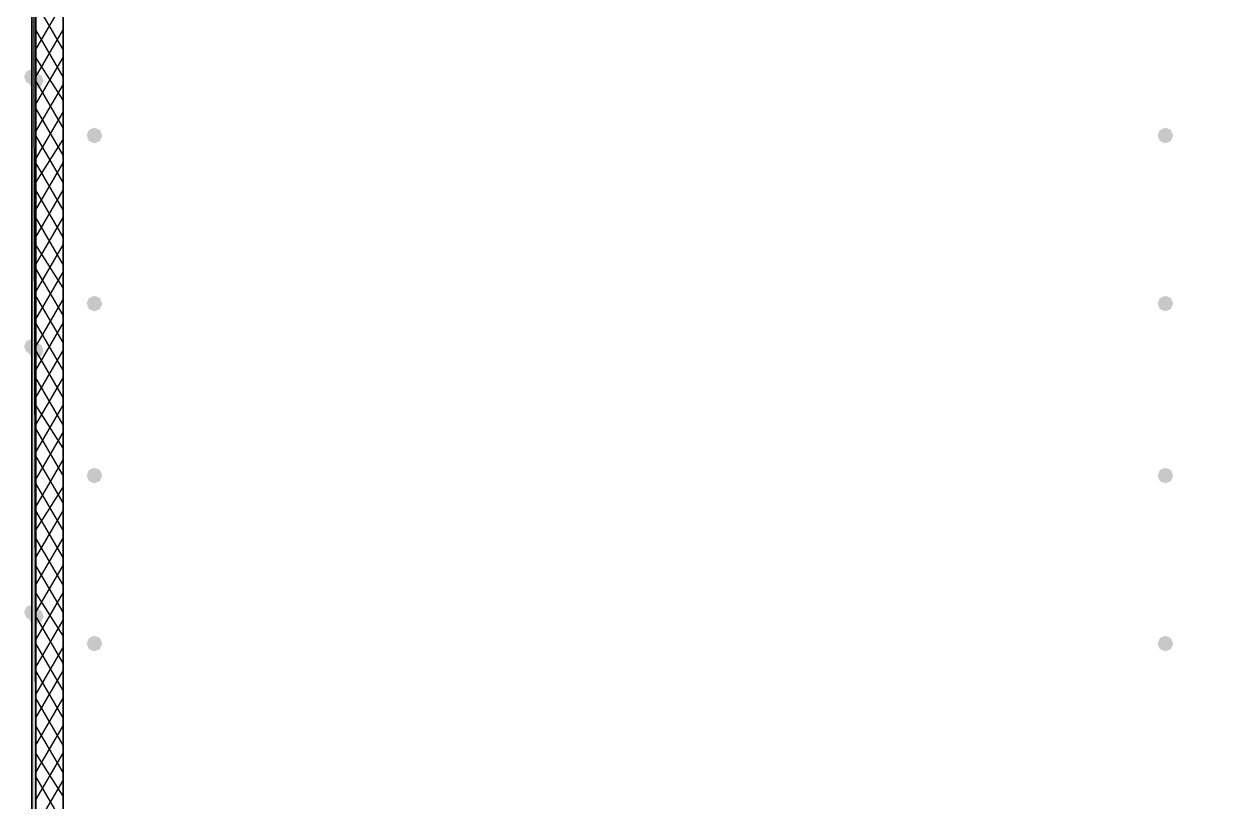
# Model space of a CAD drawing. Header units: millimetres. Extents: x 0 to 420, y 0 to 297.
# Drawn here: x 104.06 to 117.12, y 187.94 to 196.36 of the extents above; entities that cross this region are included whole.
import ezdxf

# ---------------------------------------------------------------- set-up
doc = ezdxf.new("R2010")
doc.units = ezdxf.units.MM
doc.layers.get('0').update_dxf_attribs({"linetype": 'CONTINUOUS'})

msp = doc.modelspace()

# ---------------------------------------------------------------- hatches: boundary and pattern name
at = {"true_color": 0x000007}
h = msp.add_hatch(color=0, dxfattribs=at)
h.paths.add_polyline_path([(104.182333, 204.427667), (104.14, 204.427667), (104.182333, 187.071)], flags=0)
h.paths.add_polyline_path([(104.14, 204.427667), (104.182333, 187.071), (104.14, 187.071)], flags=0)
at = {"true_color": 0x0000fe}
for points in [[(104.224667, 195.791667), (104.199796, 195.731871), (104.14, 195.707), (104.080204, 195.731871), (104.055333, 195.791667), (104.080204, 195.851462), (104.14, 195.876333), (104.199796, 195.851463)], [(104.267, 195.749333), (104.242129, 195.689537), (104.182333, 195.664667), (104.122538, 195.689537), (104.097667, 195.749333), (104.122537, 195.809129), (104.182333, 195.834), (104.242129, 195.809129)], [(104.224667, 192.870667), (104.199796, 192.810871), (104.14, 192.786), (104.080204, 192.810871), (104.055333, 192.870667), (104.080204, 192.930462), (104.14, 192.955333), (104.199796, 192.930463)], [(104.267, 192.828333), (104.242129, 192.768537), (104.182333, 192.743667), (104.122538, 192.768537), (104.097667, 192.828333), (104.122537, 192.888129), (104.182333, 192.913), (104.242129, 192.888129)], [(104.224667, 189.992), (104.199796, 189.932204), (104.14, 189.907333), (104.080204, 189.932204), (104.055333, 189.992), (104.080204, 190.051796), (104.14, 190.076667), (104.199796, 190.051796)], [(104.267, 189.949667), (104.242129, 189.889871), (104.182333, 189.865), (104.122538, 189.889871), (104.097667, 189.949667), (104.122537, 190.009462), (104.182333, 190.034333), (104.242129, 190.009463)]]:
    msp.add_hatch(color=0, dxfattribs=at).paths.add_polyline_path(points, flags=0)
at = {"true_color": 0x000007}
for points in [[(104.902, 195.156667), (104.877129, 195.096871), (104.817333, 195.072), (104.757538, 195.096871), (104.732667, 195.156667), (104.757537, 195.216462), (104.817333, 195.241333), (104.877129, 195.216463)], [(116.501333, 195.156667), (116.476463, 195.096871), (116.416667, 195.072), (116.356871, 195.096871), (116.332, 195.156667), (116.356871, 195.216462), (116.416667, 195.241333), (116.476462, 195.216463)], [(104.902, 193.336333), (104.877129, 193.276537), (104.817333, 193.251667), (104.757538, 193.276537), (104.732667, 193.336333), (104.757537, 193.396129), (104.817333, 193.421), (104.877129, 193.396129)], [(116.501333, 193.336333), (116.476463, 193.276537), (116.416667, 193.251667), (116.356871, 193.276537), (116.332, 193.336333), (116.356871, 193.396129), (116.416667, 193.421), (116.476462, 193.396129)], [(104.902, 191.473667), (104.877129, 191.413871), (104.817333, 191.389), (104.757538, 191.413871), (104.732667, 191.473667), (104.757537, 191.533462), (104.817333, 191.558333), (104.877129, 191.533463)], [(116.501333, 191.473667), (116.476463, 191.413871), (116.416667, 191.389), (116.356871, 191.413871), (116.332, 191.473667), (116.356871, 191.533462), (116.416667, 191.558333), (116.476462, 191.533463)], [(104.902, 189.653333), (104.877129, 189.593537), (104.817333, 189.568667), (104.757538, 189.593537), (104.732667, 189.653333), (104.757537, 189.713129), (104.817333, 189.738), (104.877129, 189.713129)], [(116.501333, 189.653333), (116.476463, 189.593537), (116.416667, 189.568667), (116.356871, 189.593537), (116.332, 189.653333), (116.356871, 189.713129), (116.416667, 189.738), (116.476462, 189.713129)]]:
    msp.add_hatch(color=0, dxfattribs=at).paths.add_polyline_path(points, flags=0)

# ---------------------------------------------------------------- linework, layer by layer
at = {"color": 0, "true_color": 0x000007}
for points in [[(104.182333, 222.504), (104.182333, 167.216667)], [(104.478667, 187.706), (104.478667, 216.111667)], [(104.14, 187.071), (104.14, 204.427667), (104.182333, 187.071), (104.182333, 204.427667)], [(104.182333, 196.088), (104.478667, 196.596)], [(104.478667, 196.088), (104.182333, 196.596)], [(104.182333, 195.791667), (104.478667, 196.299667)], [(104.478667, 195.791667), (104.182333, 196.299667)], [(104.182333, 195.495333), (104.478667, 196.003333)], [(104.478667, 195.537667), (104.182333, 196.003333)], [(104.478667, 195.241333), (104.182333, 195.749333)], [(104.182333, 195.199), (104.478667, 195.707)], [(104.478667, 194.945), (104.182333, 195.453)], [(104.182333, 194.902667), (104.478667, 195.410667)], [(104.478667, 194.648667), (104.182333, 195.156667)], [(104.182333, 194.648667), (104.478667, 195.114333)], [(104.182333, 194.352333), (104.478667, 194.860333)], [(104.478667, 194.352333), (104.182333, 194.860333)], [(104.182333, 194.056), (104.478667, 194.564)], [(104.478667, 194.056), (104.182333, 194.564)], [(104.182333, 193.759667), (104.478667, 194.267667)], [(104.478667, 193.759667), (104.182333, 194.267667)], [(104.182333, 193.463333), (104.478667, 193.971333)], [(104.478667, 193.505667), (104.182333, 193.971333)], [(104.478667, 193.209333), (104.182333, 193.717333)], [(104.182333, 193.167), (104.478667, 193.675)], [(104.478667, 192.913), (104.182333, 193.421)], [(104.182333, 192.870667), (104.478667, 193.378667)], [(104.182333, 192.616667), (104.478667, 193.124667)], [(104.478667, 192.616667), (104.182333, 193.124667)], [(104.182333, 192.320333), (104.478667, 192.828333)], [(104.478667, 192.320333), (104.182333, 192.828333)], [(104.182333, 192.024), (104.478667, 192.532)], [(104.478667, 192.024), (104.182333, 192.532)], [(104.182333, 191.727667), (104.478667, 192.235667)], [(104.478667, 191.77), (104.182333, 192.235667)], [(104.478667, 191.473667), (104.182333, 191.981667)], [(104.182333, 191.431333), (104.478667, 191.939333)], [(104.478667, 191.177333), (104.182333, 191.685333)], [(104.182333, 191.135), (104.478667, 191.643)], [(104.478667, 190.881), (104.182333, 191.389)], [(104.182333, 190.881), (104.478667, 191.346667)], [(104.182333, 190.584667), (104.478667, 191.092667)], [(104.478667, 190.584667), (104.182333, 191.092667)], [(104.182333, 190.288333), (104.478667, 190.796333)], [(104.478667, 190.288333), (104.182333, 190.796333)], [(104.182333, 189.992), (104.478667, 190.5)], [(104.478667, 189.992), (104.182333, 190.5)], [(104.182333, 189.695667), (104.478667, 190.203667)], [(104.478667, 189.738), (104.182333, 190.203667)], [(104.478667, 189.441667), (104.182333, 189.949667)], [(104.182333, 189.399333), (104.478667, 189.907333)], [(104.478667, 189.145333), (104.182333, 189.653333)], [(104.182333, 189.103), (104.478667, 189.611)], [(104.182333, 188.849), (104.478667, 189.357)], [(104.478667, 188.849), (104.182333, 189.357)], [(104.182333, 188.552667), (104.478667, 189.060667)], [(104.478667, 188.552667), (104.182333, 189.060667)], [(104.182333, 188.256333), (104.478667, 188.764333)], [(104.478667, 188.256333), (104.182333, 188.764333)], [(104.182333, 187.96), (104.478667, 188.468)], [(104.478667, 188.002333), (104.182333, 188.468)], [(104.478667, 187.706), (104.182333, 188.214)], [(104.182333, 187.663667), (104.478667, 188.171667)]]:
    msp.add_lwpolyline(points, dxfattribs=at)
for points in [[(104.478667, 216.111667), (104.478667, 187.706), (133.688667, 187.706), (133.688667, 222.207667), (121.285, 222.207667), (121.285, 216.111667)], [(104.182333, 204.427667), (104.14, 204.427667), (104.182333, 187.071)], [(104.14, 204.427667), (104.182333, 187.071), (104.14, 187.071)], [(104.14, 204.427667), (104.14, 187.071), (104.182333, 187.071), (104.182333, 204.427667)], [(104.14, 204.427667), (104.14, 187.071), (104.182333, 187.071), (104.182333, 204.427667)]]:
    msp.add_lwpolyline(points, close=True, dxfattribs=at)

doc.saveas('drawing.dxf')
